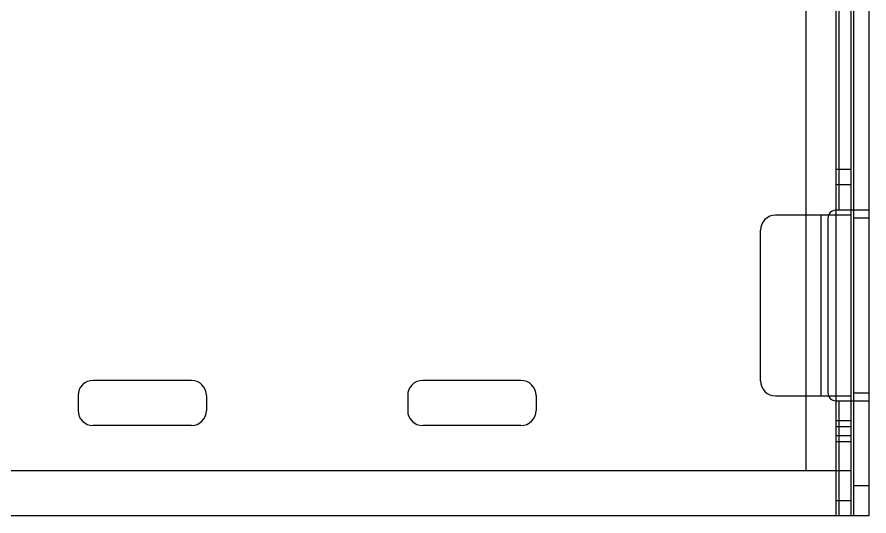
# Model space of a CAD drawing. Header units: millimetres. Extents: x 753 to 1632, y 352 to 973.
# Drawn here: x 1029.24 to 1043.38, y 647.63 to 655.91 of the extents above; entities that cross this region are included whole.
import ezdxf

# ---------------------------------------------------------------- set-up
doc = ezdxf.new("R2010")
doc.units = ezdxf.units.MM
doc.header["$LTSCALE"] = 30.734
doc.linetypes.add('HIDDEN', pattern=[0.2, 0.1, -0.1])
doc.layers.get('0').update_dxf_attribs({"linetype": 'CONTINUOUS'})
doc.layers.add('5_ALL_CURVES', color=7, linetype='CONTINUOUS')

msp = doc.modelspace()

# ---------------------------------------------------------------- linework, layer by layer
at = {"color": 8, "linetype": 'Continuous'}
for p, q in [((1042.82568, 669.7712), (1042.82568, 647.63169)), ((1043.07568, 669.7712), (1043.07568, 647.63169)), ((1042.32568, 662.63169), (1042.32568, 648.38169)), ((1043.12568, 647.63169), (1043.12568, 662.63169)), ((1043.37568, 662.63169), (1043.37568, 647.63169)), ((1042.87568, 657.30169), (1042.87568, 652.70336)), ((1042.82568, 653.38536), (1043.07568, 653.38536)), ((1042.82568, 653.13136), (1043.07568, 653.13136)), ((1043.07568, 652.62336), (1041.82568, 652.62336)), ((1042.57568, 652.62336), (1042.57568, 649.62336)), ((1043.37568, 652.70336), (1042.82568, 652.70336)), ((1042.69568, 652.57336), (1042.69568, 649.67336)), ((1043.37568, 652.57336), (1043.12568, 652.57336)), ((1041.57568, 649.87336), (1041.57568, 652.37336)), ((1032.13068, 649.88169), (1030.50068, 649.88169)), ((1037.60068, 649.88169), (1035.97068, 649.88169)), ((1030.25068, 649.63169), (1030.25068, 649.38169)), ((1032.38068, 649.63169), (1032.38068, 649.38169)), ((1035.72068, 649.63169), (1035.72068, 649.38169)), ((1037.85068, 649.63169), (1037.85068, 649.38169)), ((1041.82568, 649.62336), (1043.07568, 649.62336)), ((1043.12568, 649.67336), (1043.37568, 649.67336)), ((1042.82568, 649.54336), (1043.37568, 649.54336)), ((1042.87568, 649.54336), (1042.87568, 647.63169)), ((1043.07568, 649.21169), (1042.82568, 649.21169)), ((1032.13068, 649.13169), (1030.50068, 649.13169)), ((1037.60068, 649.13169), (1035.97068, 649.13169)), ((1042.82568, 649.11536), (1043.07568, 649.11536)), ((1043.07568, 648.96169), (1042.82568, 648.96169)), ((1043.07568, 648.86136), (1042.82568, 648.86136)), ((1043.07568, 648.38169), (1025.02568, 648.38169)), ((1043.37568, 648.13169), (1043.12568, 648.13169)), ((1043.07568, 647.88169), (1042.82568, 647.88169)), ((1043.37568, 647.63169), (1025.02568, 647.63169))]:
    msp.add_line(p, q, dxfattribs=at)
for centre, radius, start, end in [((1041.82568, 652.37336), 0.25, 90, 180), ((1042.82568, 652.57336), 0.13, 90, 180), ((1030.50068, 649.63169), 0.25, 90, 180), ((1032.13068, 649.63169), 0.25, 0, 90), ((1035.97068, 649.63169), 0.25, 90, 180), ((1037.60068, 649.63169), 0.25, 0, 90), ((1041.82568, 649.87336), 0.25, 180, 270), ((1042.82568, 649.67336), 0.13, 180, 270), ((1030.50068, 649.38169), 0.25, 180, 270), ((1032.13068, 649.38169), 0.25, 270, 360), ((1035.97068, 649.38169), 0.25, 180, 270), ((1037.60068, 649.38169), 0.25, 270, 360)]:
    msp.add_arc(centre, radius, start, end, dxfattribs=at)
at = {"layer": '5_ALL_CURVES', "color": 8, "linetype": 'HIDDEN'}
for p, q in [((1029.62568, 647.63169), (1029.27568, 647.63169)), ((1030.02568, 647.63169), (1029.67568, 647.63169)), ((1030.42568, 647.63169), (1030.07568, 647.63169)), ((1030.82568, 647.63169), (1030.47568, 647.63169)), ((1031.22568, 647.63169), (1030.87568, 647.63169)), ((1031.62568, 647.63169), (1031.27568, 647.63169)), ((1032.02568, 647.63169), (1031.67568, 647.63169)), ((1032.42568, 647.63169), (1032.07568, 647.63169)), ((1032.82568, 647.63169), (1032.47568, 647.63169)), ((1033.22568, 647.63169), (1032.87568, 647.63169)), ((1033.62568, 647.63169), (1033.27568, 647.63169)), ((1034.02568, 647.63169), (1033.67568, 647.63169)), ((1034.42568, 647.63169), (1034.07568, 647.63169)), ((1034.82568, 647.63169), (1034.47568, 647.63169)), ((1035.22568, 647.63169), (1034.87568, 647.63169)), ((1035.62568, 647.63169), (1035.27568, 647.63169)), ((1036.02568, 647.63169), (1035.67568, 647.63169)), ((1036.42568, 647.63169), (1036.07568, 647.63169)), ((1036.82568, 647.63169), (1036.47568, 647.63169)), ((1037.22568, 647.63169), (1036.87568, 647.63169)), ((1037.62568, 647.63169), (1037.27568, 647.63169)), ((1038.02568, 647.63169), (1037.67568, 647.63169)), ((1038.42568, 647.63169), (1038.07568, 647.63169)), ((1038.82568, 647.63169), (1038.47568, 647.63169)), ((1039.22568, 647.63169), (1038.87568, 647.63169)), ((1039.62568, 647.63169), (1039.27568, 647.63169)), ((1040.02568, 647.63169), (1039.67568, 647.63169)), ((1040.42568, 647.63169), (1040.07568, 647.63169)), ((1040.82568, 647.63169), (1040.47568, 647.63169)), ((1041.22568, 647.63169), (1040.87568, 647.63169)), ((1043.35068, 647.63169), (1042.55068, 647.63169))]:
    msp.add_line(p, q, dxfattribs=at)

doc.saveas('drawing.dxf')
